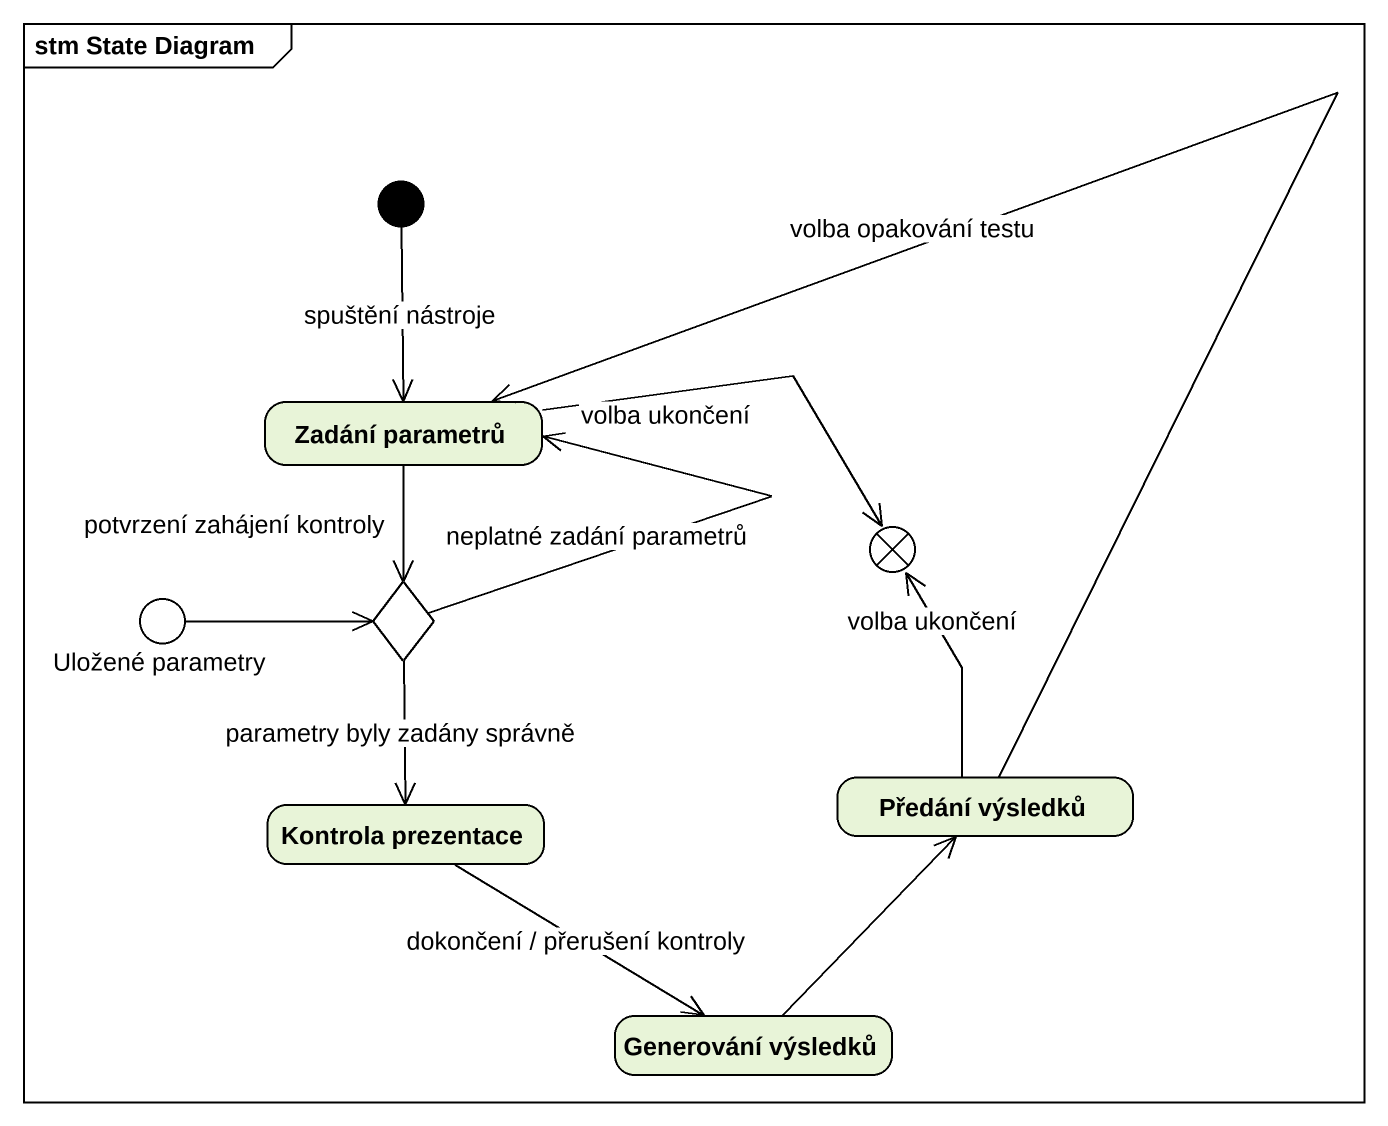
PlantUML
@startuml
mainframe stm State Diagram
hide empty description
state "Zadání parametrů" as Zadání_parametrů
state exit1 <<choice>>
state "Uložené parametry" as Uložené_parametry <<choice>>
state choice1 <<choice>>
state "Kontrola prezentace" as Kontrola_prezentace
state "Předání výsledků" as Předání_výsledků
state "Generování výsledků" as Generování_výsledků
[*] --> Zadání_parametrů : spuštění nástroje
Zadání_parametrů -right-> exit1 : volba ukončení
Zadání_parametrů --> choice1 : potvrzení zahájení kontroly
Uložené_parametry -right-> choice1
choice1 -up-> Zadání_parametrů : neplatné zadání parametrů
choice1 --> Kontrola_prezentace : parametry byly zadány správně
Kontrola_prezentace --> Generování_výsledků : dokončení / přerušení kontroly
Předání_výsledků -up-> Zadání_parametrů : volba opakování testu
Předání_výsledků -up-> exit1 : volba ukončení
Generování_výsledků -up-> Předání_výsledků
@enduml
